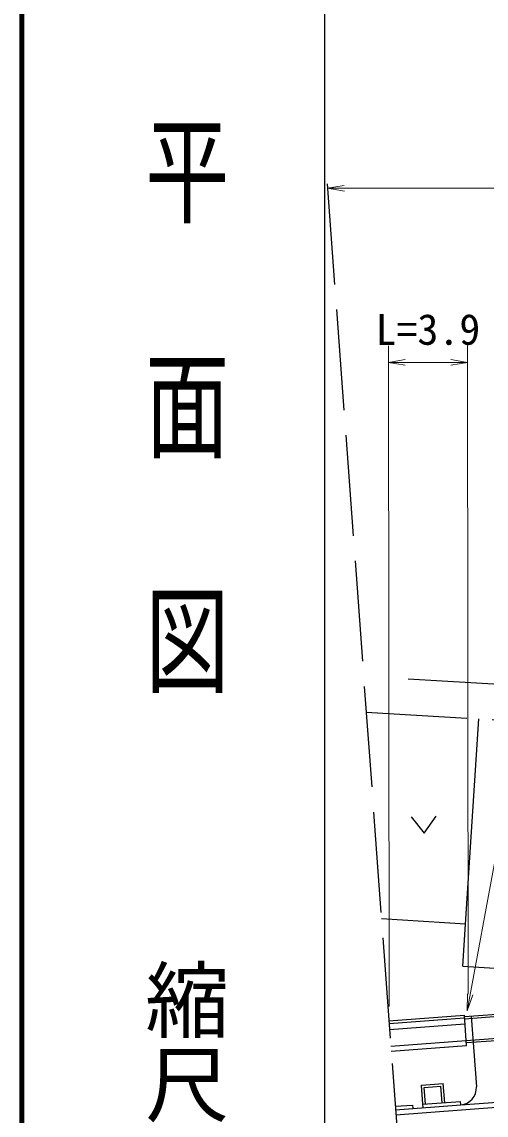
# Model space of a CAD drawing. Units: millimetres, scale not verified. Extents: x 40000 to 680000, y 20000 to 380000.
# Drawn here: x 40000 to 67626, y 281646 to 346731 of the extents above; entities that cross this region are included whole.
import ezdxf
from ezdxf.enums import TextEntityAlignment as Align

# ---------------------------------------------------------------- set-up
doc = ezdxf.new("R2010")
doc.units = ezdxf.units.MM
doc.header["$LTSCALE"] = 1000
doc.linetypes.add('DASHED', pattern=[7.5, 6, -1.5])
for name, color, linetype, lineweight in [('M-BGD', 7, 'Continuous', 25), ('M-BGD-EXST', 7, 'Continuous', 25), ('M-STR-HTXT', 7, 'Continuous', 13), ('M-TTL', 2, 'Continuous', 140), ('M-TTL-BAND', 7, 'Continuous', 25)]:
    doc.layers.add(name, color=color, linetype=linetype, lineweight=lineweight)
doc.styles.add('@ＭＳ ゴシック', font='')
doc.styles.add('ＭＳ ゴシック', font='')
doc.styles.get('@ＭＳ ゴシック').set_extended_font_data('@MS Gothic')
doc.styles.get('ＭＳ ゴシック').set_extended_font_data('MS Gothic')

# ---------------------------------------------------------------- blocks, each defined once
blk = doc.blocks.new('open_arrow')
at = {"color": 0, "linetype": 'Continuous', "lineweight": -2}
blk.add_lwpolyline([(7.5, 1.25), (0, 0), (7.5, -1.25)], dxfattribs=at)

msp = doc.modelspace()

# ---------------------------------------------------------------- linework, layer by layer
at = {"layer": 'M-BGD', "linetype": 'DASHED'}
for p, q in [((58172, 337086), (62508, 278232)), ((68734, 307268), (62992, 307597)), ((60490, 305628), (69689, 305093)), ((66398, 293010), (61395, 293333)), ((66235, 290510), (80760, 289662)), ((66336, 287518), (70126, 287798)), ((66346, 287389), (70135, 287668)), ((66441, 286092), (70231, 286371)), ((66451, 285963), (70240, 286242)), ((62255, 281673), (84494, 283311)), ((66122, 282258), (71108, 282626))]:
    msp.add_line(p, q, dxfattribs=at)
at = {"layer": 'M-BGD'}
for p, q in [((66398, 293010), (67196, 305238)), ((66235, 290510), (66398, 293010)), ((61843, 287260), (66331, 287591)), ((61854, 287111), (66342, 287441)), ((61880, 286752), (66368, 287082)), ((66463, 285793), (66331, 287591)), ((66735, 287548), (67046, 283329)), ((61953, 285762), (66441, 286092)), ((61975, 285462), (66463, 285793)), ((63779, 283439), (65075, 283535)), ((63863, 282293), (63779, 283439)), ((63939, 283301), (64937, 283374)), ((64013, 282304), (63939, 283301)), ((65010, 282377), (64937, 283374)), ((65160, 282388), (65075, 283535)), ((62218, 282171), (63265, 282248)), ((62233, 281972), (66122, 282258)), ((63280, 282049), (63265, 282248)), ((63863, 282293), (66107, 282458)), ((63878, 282093), (63863, 282293)), ((66122, 282258), (66107, 282458))]:
    msp.add_line(p, q, dxfattribs=at)
msp.add_arc((66048, 283256), 1000, 274.21381, 4.21381, dxfattribs=at)
at = {"layer": 'M-BGD-EXST'}
msp.add_lwpolyline([(63156, 299407), (63933, 298428), (64655, 299448)], dxfattribs=at)
at = {"layer": 'M-STR-HTXT'}
for p, q in [((58191, 336822), (508521, 337306)), ((61853, 288111), (61810, 327454)), ((66556, 288848), (66515, 327459)), ((61812, 326454), (66516, 326459))]:
    msp.add_line(p, q, dxfattribs=at)
msp.add_lwpolyline([(66490, 287850), (71669, 315839), (84669, 315853)], dxfattribs=at)
at = {"layer": 'M-TTL'}
msp.add_line((40000, 380000), (40000, 20000), dxfattribs=at)
at = {"layer": 'M-TTL-BAND'}
msp.add_line((58000, 370000), (58000, 20000), dxfattribs=at)

# ---------------------------------------------------------------- block references
at = {"layer": 'M-STR-HTXT', "xscale": 133, "yscale": 133}
for p, rotation in [((58191, 336822), 0.1), ((61812, 326454), 0.1), ((66516, 326459), 180.1), ((66490, 287850), 79.5)]:
    msp.add_blockref('open_arrow', p, dxfattribs=dict(at, rotation=rotation))

# ---------------------------------------------------------------- texts
at = {"layer": 'M-STR-HTXT', "style": 'ＭＳ ゴシック'}
msp.add_text('L=3.9', height=1833, rotation=0.062, dxfattribs=at).set_placement((64163, 326956), align=Align.BOTTOM_CENTER)
at = {"layer": 'M-TTL-BAND', "style": '@ＭＳ ゴシック', "width": 1.4}
msp.add_text('平  面  図', height=3666, rotation=270, dxfattribs=at).set_placement((49777, 306475), align=Align.MIDDLE_RIGHT)
at = {"layer": 'M-TTL-BAND', "style": '@ＭＳ ゴシック'}
msp.add_text('縮尺千分の一', height=3666, rotation=270, dxfattribs=at).set_placement((49777, 261030), align=Align.MIDDLE_RIGHT)

doc.saveas('drawing.dxf')
